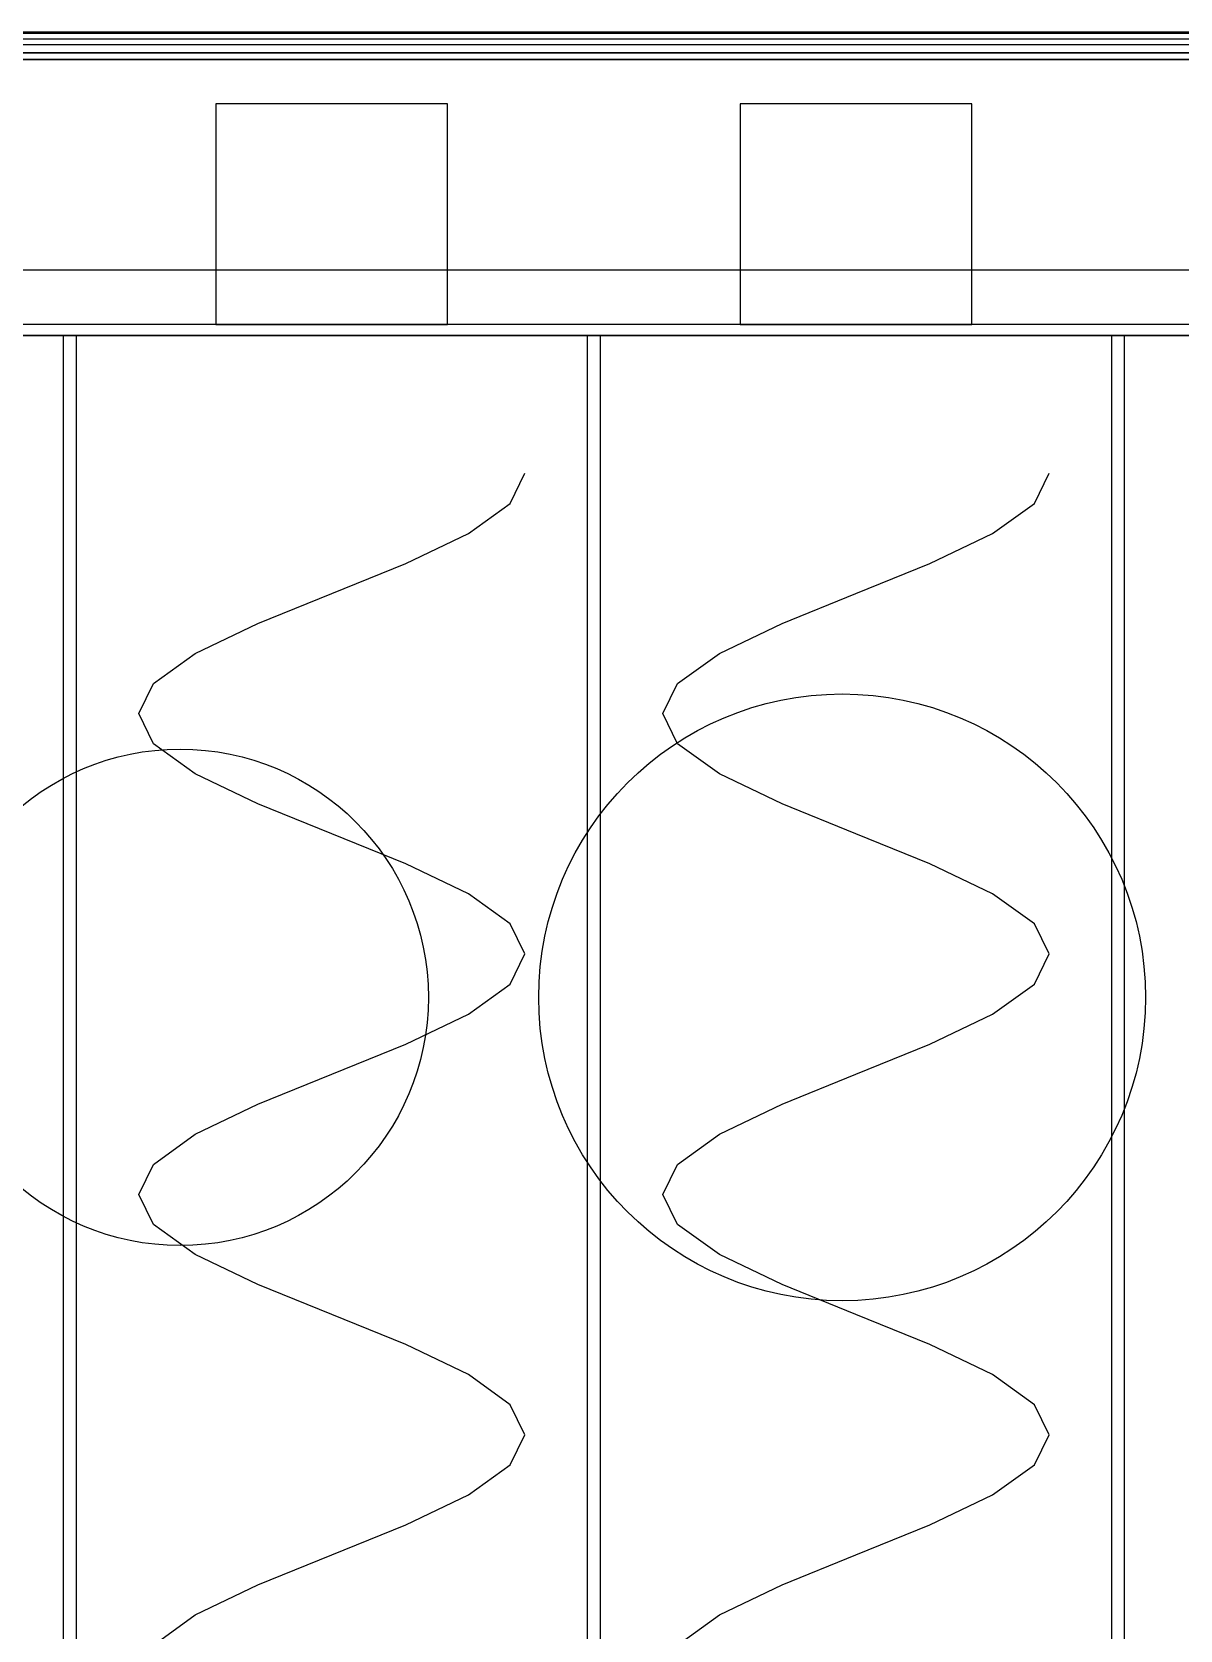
# Model space of a CAD drawing. Header units: metres. Extents: x -4 to 954, y -25 to 874.
# Drawn here: x 373.1 to 581.2, y 565.3 to 855 of the extents above; entities that cross this region are included whole.
import ezdxf

# ---------------------------------------------------------------- set-up
doc = ezdxf.new("R2010")
doc.units = ezdxf.units.M
for name, color, linetype in [('01_CHASIS_PTR_SOLDADO', 4, 'Continuous'), ('02_COMPUERTA_MANTENIMIENTO_TRASERA', 1, 'Continuous'), ('02_FORRO_EXTERIOR_LAMINA', 8, 'Continuous'), ('06_RECIPIENTE_LIQUIDO_FILTRO', 2, 'Continuous'), ('07_CHAROLAS_Y_CANALES', 5, 'Continuous'), ('08_RESORTES_HELICOIDALES', 1, 'Continuous'), ('10_SEPARADOR_ACEITE_BOWA', 2, 'Continuous')]:
    doc.layers.add(name, color=color, linetype=linetype)

msp = doc.modelspace()

# ---------------------------------------------------------------- linework, layer by layer
at = {"layer": '01_CHASIS_PTR_SOLDADO'}
for p, q in [((911.9, 850), (38.1, 850)), ((911.9, 850), (38.1, 850, 38.1)), ((911.9, 850, 434.6), (38.1, 850, 434.6)), ((911.9, 850, 434.6), (38.1, 850, 460)), ((911.9, 850, 1791.9), (38.1, 850, 1791.9)), ((911.9, 850, 1791.9), (38.1, 850, 1830)), ((38.1, 811.9), (911.9, 811.9)), ((38.1, 811.9, 38.1), (911.9, 811.9, 38.1)), ((38.1, 811.9, 434.6), (911.9, 811.9, 434.6)), ((38.1, 811.9, 460), (911.9, 811.9, 460)), ((38.1, 811.9, 1791.9), (911.9, 811.9, 1791.9)), ((38.1, 811.9, 1830), (911.9, 811.9, 1830))]:
    msp.add_line(p, q, dxfattribs=at)
at = {"layer": '02_COMPUERTA_MANTENIMIENTO_TRASERA'}
for p, q in [((830, 854.7, 75), (120, 854.7, 75)), ((830, 854.7, 75), (120, 854.7, 385)), ((135, 855, 85), (815, 855, 85)), ((135, 855, 91), (815, 855, 91)), ((135, 855, 103.5), (815, 855, 103.5)), ((135, 855, 109.5), (815, 855, 109.5)), ((135, 855, 122), (815, 855, 122)), ((135, 855, 128), (815, 855, 128)), ((135, 855, 140.5), (815, 855, 140.5)), ((135, 855, 146.5), (815, 855, 146.5)), ((135, 855, 159), (815, 855, 159)), ((135, 855, 165), (815, 855, 165)), ((135, 855, 177.5), (815, 855, 177.5)), ((135, 855, 183.5), (815, 855, 183.5)), ((135, 855, 196), (815, 855, 196)), ((135, 855, 202), (815, 855, 202)), ((135, 855, 214.5), (815, 855, 214.5)), ((135, 855, 220.5), (815, 855, 220.5)), ((135, 855, 233), (815, 855, 233)), ((135, 855, 239), (815, 855, 239)), ((135, 855, 251.5), (815, 855, 251.5)), ((135, 855, 257.5), (815, 855, 257.5)), ((135, 855, 270), (815, 855, 270)), ((135, 855, 276), (815, 855, 276)), ((135, 855, 288.5), (815, 855, 288.5)), ((135, 855, 294.5), (815, 855, 294.5)), ((135, 855, 307), (815, 855, 307)), ((135, 855, 313), (815, 855, 313)), ((135, 855, 325.5), (815, 855, 325.5)), ((135, 855, 331.5), (815, 855, 331.5)), ((135, 855, 344), (815, 855, 344)), ((135, 855, 350), (815, 855, 350)), ((135, 855, 362.5), (815, 855, 362.5)), ((135, 855, 368.5), (815, 855, 368.5)), ((865, 853.7, 55), (85, 853.7, 55)), ((865, 853.7, 55), (85, 853.7, 405)), ((120, 852.7, 75), (830, 852.7, 75)), ((120, 852.7, 385), (830, 852.7, 385)), ((951.2, 851.2), (-1.2, 851.2)), ((951.2, 851.2), (-1.2, 851.2, 50)), ((951.2, 851.2, 410), (-1.2, 851.2, 410)), ((951.2, 851.2, 410), (-1.2, 851.2, 460)), ((-1.2, 850), (951.2, 850)), ((-1.2, 850, 50), (951.2, 850, 50)), ((-1.2, 850, 410), (951.2, 850, 410)), ((-1.2, 850, 460), (951.2, 850, 460)), ((85, 851.2, 55), (865, 851.2, 55)), ((85, 851.2, 405), (865, 851.2, 405))]:
    msp.add_line(p, q, dxfattribs=at)
at = {"layer": '02_FORRO_EXTERIOR_LAMINA'}
for p, q in [((951.2, 851.2, 460), (-1.2, 851.2, 460)), ((951.2, 851.2, 460), (-1.2, 851.2, 1830)), ((-1.2, 850, 460), (951.2, 850, 460)), ((-1.2, 850, 1830), (951.2, 850, 1830))]:
    msp.add_line(p, q, dxfattribs=at)
at = {"layer": '06_RECIPIENTE_LIQUIDO_FILTRO'}
for p, q in [((520, 735, 48.1), (520, 735, 328.1)), ((465, 680, 48.1), (465, 680, 328.1)), ((575, 680, 48.1), (575, 680, 328.1)), ((520, 625, 48.1), (520, 625, 328.1))]:
    msp.add_line(p, q, dxfattribs=at)
for centre in [(520, 680, 48.1), (520, 680, 328.1)]:
    msp.add_circle(centre, 55, dxfattribs=at)
at = {"layer": '07_CHAROLAS_Y_CANALES'}
for p, q in [((448.5, 842, 574), (406.5, 842, 574)), ((406.5, 842, 574), (406.5, 802, 574)), ((448.5, 842, 574), (406.5, 842, 616)), ((406.5, 842, 616), (406.5, 802, 616)), ((406.5, 842, 574), (406.5, 842, 616)), ((448.5, 842, 774), (406.5, 842, 774)), ((406.5, 842, 774), (406.5, 802, 774)), ((448.5, 842, 774), (406.5, 842, 816)), ((406.5, 842, 816), (406.5, 802, 816)), ((406.5, 842, 774), (406.5, 842, 816)), ((448.5, 842, 974), (406.5, 842, 974)), ((406.5, 842, 974), (406.5, 802, 974)), ((448.5, 842, 974), (406.5, 842, 1016)), ((406.5, 842, 1016), (406.5, 802, 1016)), ((406.5, 842, 974), (406.5, 842, 1016)), ((448.5, 842, 1174), (406.5, 842, 1174)), ((406.5, 842, 1174), (406.5, 802, 1174)), ((448.5, 842, 1174), (406.5, 842, 1216)), ((406.5, 842, 1216), (406.5, 802, 1216)), ((406.5, 842, 1174), (406.5, 842, 1216)), ((448.5, 842, 1374), (406.5, 842, 1374)), ((406.5, 842, 1374), (406.5, 802, 1374)), ((448.5, 842, 1374), (406.5, 842, 1416)), ((406.5, 842, 1416), (406.5, 802, 1416)), ((406.5, 842, 1374), (406.5, 842, 1416)), ((448.5, 842, 1574), (406.5, 842, 1574)), ((406.5, 842, 1574), (406.5, 802, 1574)), ((448.5, 842, 1574), (406.5, 842, 1616)), ((406.5, 842, 1616), (406.5, 802, 1616)), ((406.5, 842, 1574), (406.5, 842, 1616)), ((448.5, 802, 574), (448.5, 842, 574)), ((448.5, 802, 616), (448.5, 842, 574)), ((448.5, 842, 574), (448.5, 842, 574)), ((448.5, 802, 774), (448.5, 842, 774)), ((448.5, 802, 816), (448.5, 842, 774)), ((448.5, 842, 774), (448.5, 842, 774)), ((448.5, 802, 974), (448.5, 842, 974)), ((448.5, 802, 1016), (448.5, 842, 974)), ((448.5, 842, 974), (448.5, 842, 974)), ((448.5, 802, 1174), (448.5, 842, 1174)), ((448.5, 802, 1216), (448.5, 842, 1174)), ((448.5, 842, 1174), (448.5, 842, 1174)), ((448.5, 802, 1374), (448.5, 842, 1374)), ((448.5, 802, 1416), (448.5, 842, 1374)), ((448.5, 842, 1374), (448.5, 842, 1374)), ((448.5, 802, 1574), (448.5, 842, 1574)), ((448.5, 802, 1616), (448.5, 842, 1574)), ((448.5, 842, 1574), (448.5, 842, 1574)), ((543.5, 842, 574), (501.5, 842, 574)), ((501.5, 842, 574), (501.5, 802, 574)), ((543.5, 842, 574), (501.5, 842, 616)), ((501.5, 842, 616), (501.5, 802, 616)), ((501.5, 842, 574), (501.5, 842, 616)), ((543.5, 842, 774), (501.5, 842, 774)), ((501.5, 842, 774), (501.5, 802, 774)), ((543.5, 842, 774), (501.5, 842, 816)), ((501.5, 842, 816), (501.5, 802, 816)), ((501.5, 842, 774), (501.5, 842, 816)), ((543.5, 842, 974), (501.5, 842, 974)), ((501.5, 842, 974), (501.5, 802, 974)), ((543.5, 842, 974), (501.5, 842, 1016)), ((501.5, 842, 1016), (501.5, 802, 1016)), ((501.5, 842, 974), (501.5, 842, 1016)), ((543.5, 842, 1174), (501.5, 842, 1174)), ((501.5, 842, 1174), (501.5, 802, 1174)), ((543.5, 842, 1174), (501.5, 842, 1216)), ((501.5, 842, 1216), (501.5, 802, 1216)), ((501.5, 842, 1174), (501.5, 842, 1216)), ((543.5, 842, 1374), (501.5, 842, 1374)), ((501.5, 842, 1374), (501.5, 802, 1374)), ((543.5, 842, 1374), (501.5, 842, 1416)), ((501.5, 842, 1416), (501.5, 802, 1416)), ((501.5, 842, 1374), (501.5, 842, 1416)), ((543.5, 842, 1574), (501.5, 842, 1574)), ((501.5, 842, 1574), (501.5, 802, 1574)), ((543.5, 842, 1574), (501.5, 842, 1616)), ((501.5, 842, 1616), (501.5, 802, 1616)), ((501.5, 842, 1574), (501.5, 842, 1616)), ((543.5, 802, 574), (543.5, 842, 574)), ((543.5, 802, 616), (543.5, 842, 574)), ((543.5, 842, 574), (543.5, 842, 574)), ((543.5, 802, 774), (543.5, 842, 774)), ((543.5, 802, 816), (543.5, 842, 774)), ((543.5, 842, 774), (543.5, 842, 774)), ((543.5, 802, 974), (543.5, 842, 974)), ((543.5, 802, 1016), (543.5, 842, 974)), ((543.5, 842, 974), (543.5, 842, 974)), ((543.5, 802, 1174), (543.5, 842, 1174)), ((543.5, 802, 1216), (543.5, 842, 1174)), ((543.5, 842, 1174), (543.5, 842, 1174)), ((543.5, 802, 1374), (543.5, 842, 1374)), ((543.5, 802, 1416), (543.5, 842, 1374)), ((543.5, 842, 1374), (543.5, 842, 1374)), ((543.5, 802, 1574), (543.5, 842, 1574)), ((543.5, 802, 1616), (543.5, 842, 1574)), ((543.5, 842, 1574), (543.5, 842, 1574)), ((855, 802, 550), (95, 802, 550)), ((855, 802, 550), (95, 802, 635)), ((855, 802, 750), (95, 802, 750)), ((855, 802, 750), (95, 802, 835)), ((855, 802, 950), (95, 802, 950)), ((855, 802, 950), (95, 802, 1035)), ((855, 802, 1150), (95, 802, 1150)), ((855, 802, 1150), (95, 802, 1235)), ((855, 802, 1350), (95, 802, 1350)), ((855, 802, 1350), (95, 802, 1435)), ((855, 802, 1550), (95, 802, 1550)), ((855, 802, 1550), (95, 802, 1635)), ((855, 800, 550), (95, 800, 550)), ((855, 800, 550), (95, 800, 552)), ((95, 800, 550), (855, 800, 550)), ((95, 800, 635), (855, 800, 635)), ((855, 800, 750), (95, 800, 750)), ((855, 800, 750), (95, 800, 752)), ((95, 800, 750), (855, 800, 750)), ((95, 800, 835), (855, 800, 835)), ((855, 800, 950), (95, 800, 950)), ((855, 800, 950), (95, 800, 952)), ((95, 800, 950), (855, 800, 950)), ((95, 800, 1035), (855, 800, 1035)), ((855, 800, 1150), (95, 800, 1150)), ((855, 800, 1150), (95, 800, 1152)), ((95, 800, 1150), (855, 800, 1150)), ((95, 800, 1235), (855, 800, 1235)), ((855, 800, 1350), (95, 800, 1350)), ((855, 800, 1350), (95, 800, 1352)), ((95, 800, 1350), (855, 800, 1350)), ((95, 800, 1435), (855, 800, 1435)), ((855, 800, 1550), (95, 800, 1550)), ((855, 800, 1550), (95, 800, 1552)), ((95, 800, 1550), (855, 800, 1550)), ((95, 800, 1635), (855, 800, 1635)), ((381.2, 800, 552), (378.8, 800, 552)), ((378.8, 800, 552), (378.8, 150, 552)), ((381.2, 800, 552), (378.8, 800, 612)), ((378.8, 800, 612), (378.8, 150, 612)), ((378.8, 800, 552), (378.8, 800, 612)), ((381.2, 800, 752), (378.8, 800, 752)), ((378.8, 800, 752), (378.8, 150, 752)), ((381.2, 800, 752), (378.8, 800, 812)), ((378.8, 800, 812), (378.8, 150, 812)), ((378.8, 800, 752), (378.8, 800, 812)), ((381.2, 800, 952), (378.8, 800, 952)), ((378.8, 800, 952), (378.8, 150, 952)), ((381.2, 800, 952), (378.8, 800, 1012)), ((378.8, 800, 1012), (378.8, 150, 1012)), ((378.8, 800, 952), (378.8, 800, 1012)), ((381.2, 800, 1152), (378.8, 800, 1152)), ((378.8, 800, 1152), (378.8, 150, 1152)), ((381.2, 800, 1152), (378.8, 800, 1212)), ((378.8, 800, 1212), (378.8, 150, 1212)), ((378.8, 800, 1152), (378.8, 800, 1212)), ((381.2, 800, 1352), (378.8, 800, 1352)), ((378.8, 800, 1352), (378.8, 150, 1352)), ((381.2, 800, 1352), (378.8, 800, 1412)), ((378.8, 800, 1412), (378.8, 150, 1412)), ((378.8, 800, 1352), (378.8, 800, 1412)), ((381.2, 800, 1552), (378.8, 800, 1552)), ((378.8, 800, 1552), (378.8, 150, 1552)), ((381.2, 800, 1552), (378.8, 800, 1612)), ((378.8, 800, 1612), (378.8, 150, 1612)), ((378.8, 800, 1552), (378.8, 800, 1612)), ((381.2, 150, 552), (381.2, 800, 552)), ((381.2, 150, 612), (381.2, 800, 552)), ((381.2, 800, 552), (381.2, 800, 552)), ((381.2, 150, 752), (381.2, 800, 752)), ((381.2, 150, 812), (381.2, 800, 752)), ((381.2, 800, 752), (381.2, 800, 752)), ((381.2, 150, 952), (381.2, 800, 952)), ((381.2, 150, 1012), (381.2, 800, 952)), ((381.2, 800, 952), (381.2, 800, 952)), ((381.2, 150, 1152), (381.2, 800, 1152)), ((381.2, 150, 1212), (381.2, 800, 1152)), ((381.2, 800, 1152), (381.2, 800, 1152)), ((381.2, 150, 1352), (381.2, 800, 1352)), ((381.2, 150, 1412), (381.2, 800, 1352)), ((381.2, 800, 1352), (381.2, 800, 1352)), ((381.2, 150, 1552), (381.2, 800, 1552)), ((381.2, 150, 1612), (381.2, 800, 1552)), ((381.2, 800, 1552), (381.2, 800, 1552)), ((406.5, 802, 574), (448.5, 802, 574)), ((406.5, 802, 616), (448.5, 802, 616)), ((406.5, 802, 574), (406.5, 802, 616)), ((406.5, 802, 774), (448.5, 802, 774)), ((406.5, 802, 816), (448.5, 802, 816)), ((406.5, 802, 774), (406.5, 802, 816)), ((406.5, 802, 974), (448.5, 802, 974)), ((406.5, 802, 1016), (448.5, 802, 1016)), ((406.5, 802, 974), (406.5, 802, 1016)), ((406.5, 802, 1174), (448.5, 802, 1174)), ((406.5, 802, 1216), (448.5, 802, 1216)), ((406.5, 802, 1174), (406.5, 802, 1216)), ((406.5, 802, 1374), (448.5, 802, 1374)), ((406.5, 802, 1416), (448.5, 802, 1416)), ((406.5, 802, 1374), (406.5, 802, 1416)), ((406.5, 802, 1574), (448.5, 802, 1574)), ((406.5, 802, 1616), (448.5, 802, 1616)), ((406.5, 802, 1574), (406.5, 802, 1616)), ((448.5, 802, 574), (448.5, 802, 616)), ((448.5, 802, 774), (448.5, 802, 816)), ((448.5, 802, 974), (448.5, 802, 1016)), ((448.5, 802, 1174), (448.5, 802, 1216)), ((448.5, 802, 1374), (448.5, 802, 1416)), ((448.5, 802, 1574), (448.5, 802, 1616)), ((476.2, 800, 552), (473.8, 800, 552)), ((473.8, 800, 552), (473.8, 150, 552)), ((476.2, 800, 552), (473.8, 800, 612)), ((473.8, 800, 612), (473.8, 150, 612)), ((473.8, 800, 552), (473.8, 800, 612)), ((476.2, 800, 752), (473.8, 800, 752)), ((473.8, 800, 752), (473.8, 150, 752)), ((476.2, 800, 752), (473.8, 800, 812)), ((473.8, 800, 812), (473.8, 150, 812)), ((473.8, 800, 752), (473.8, 800, 812)), ((476.2, 800, 952), (473.8, 800, 952)), ((473.8, 800, 952), (473.8, 150, 952)), ((476.2, 800, 952), (473.8, 800, 1012)), ((473.8, 800, 1012), (473.8, 150, 1012)), ((473.8, 800, 952), (473.8, 800, 1012)), ((476.2, 800, 1152), (473.8, 800, 1152)), ((473.8, 800, 1152), (473.8, 150, 1152)), ((476.2, 800, 1152), (473.8, 800, 1212)), ((473.8, 800, 1212), (473.8, 150, 1212)), ((473.8, 800, 1152), (473.8, 800, 1212)), ((476.2, 800, 1352), (473.8, 800, 1352)), ((473.8, 800, 1352), (473.8, 150, 1352)), ((476.2, 800, 1352), (473.8, 800, 1412)), ((473.8, 800, 1412), (473.8, 150, 1412)), ((473.8, 800, 1352), (473.8, 800, 1412)), ((476.2, 800, 1552), (473.8, 800, 1552)), ((473.8, 800, 1552), (473.8, 150, 1552)), ((476.2, 800, 1552), (473.8, 800, 1612)), ((473.8, 800, 1612), (473.8, 150, 1612)), ((473.8, 800, 1552), (473.8, 800, 1612)), ((476.2, 150, 552), (476.2, 800, 552)), ((476.2, 150, 612), (476.2, 800, 552)), ((476.2, 800, 552), (476.2, 800, 552)), ((476.2, 150, 752), (476.2, 800, 752)), ((476.2, 150, 812), (476.2, 800, 752)), ((476.2, 800, 752), (476.2, 800, 752)), ((476.2, 150, 952), (476.2, 800, 952)), ((476.2, 150, 1012), (476.2, 800, 952)), ((476.2, 800, 952), (476.2, 800, 952)), ((476.2, 150, 1152), (476.2, 800, 1152)), ((476.2, 150, 1212), (476.2, 800, 1152)), ((476.2, 800, 1152), (476.2, 800, 1152)), ((476.2, 150, 1352), (476.2, 800, 1352)), ((476.2, 150, 1412), (476.2, 800, 1352)), ((476.2, 800, 1352), (476.2, 800, 1352)), ((476.2, 150, 1552), (476.2, 800, 1552)), ((476.2, 150, 1612), (476.2, 800, 1552)), ((476.2, 800, 1552), (476.2, 800, 1552)), ((501.5, 802, 574), (543.5, 802, 574)), ((501.5, 802, 616), (543.5, 802, 616)), ((501.5, 802, 574), (501.5, 802, 616)), ((501.5, 802, 774), (543.5, 802, 774)), ((501.5, 802, 816), (543.5, 802, 816)), ((501.5, 802, 774), (501.5, 802, 816)), ((501.5, 802, 974), (543.5, 802, 974)), ((501.5, 802, 1016), (543.5, 802, 1016)), ((501.5, 802, 974), (501.5, 802, 1016)), ((501.5, 802, 1174), (543.5, 802, 1174)), ((501.5, 802, 1216), (543.5, 802, 1216)), ((501.5, 802, 1174), (501.5, 802, 1216)), ((501.5, 802, 1374), (543.5, 802, 1374)), ((501.5, 802, 1416), (543.5, 802, 1416)), ((501.5, 802, 1374), (501.5, 802, 1416)), ((501.5, 802, 1574), (543.5, 802, 1574)), ((501.5, 802, 1616), (543.5, 802, 1616)), ((501.5, 802, 1574), (501.5, 802, 1616)), ((543.5, 802, 574), (543.5, 802, 616)), ((543.5, 802, 774), (543.5, 802, 816)), ((543.5, 802, 974), (543.5, 802, 1016)), ((543.5, 802, 1174), (543.5, 802, 1216)), ((543.5, 802, 1374), (543.5, 802, 1416)), ((543.5, 802, 1574), (543.5, 802, 1616)), ((571.2, 800, 552), (568.8, 800, 552)), ((568.8, 800, 552), (568.8, 150, 552)), ((571.2, 800, 552), (568.8, 800, 612)), ((568.8, 800, 612), (568.8, 150, 612)), ((568.8, 800, 552), (568.8, 800, 612)), ((571.2, 800, 752), (568.8, 800, 752)), ((568.8, 800, 752), (568.8, 150, 752)), ((571.2, 800, 752), (568.8, 800, 812)), ((568.8, 800, 812), (568.8, 150, 812)), ((568.8, 800, 752), (568.8, 800, 812)), ((571.2, 800, 952), (568.8, 800, 952)), ((568.8, 800, 952), (568.8, 150, 952)), ((571.2, 800, 952), (568.8, 800, 1012)), ((568.8, 800, 1012), (568.8, 150, 1012)), ((568.8, 800, 952), (568.8, 800, 1012)), ((571.2, 800, 1152), (568.8, 800, 1152)), ((568.8, 800, 1152), (568.8, 150, 1152)), ((571.2, 800, 1152), (568.8, 800, 1212)), ((568.8, 800, 1212), (568.8, 150, 1212)), ((568.8, 800, 1152), (568.8, 800, 1212)), ((571.2, 800, 1352), (568.8, 800, 1352)), ((568.8, 800, 1352), (568.8, 150, 1352)), ((571.2, 800, 1352), (568.8, 800, 1412)), ((568.8, 800, 1412), (568.8, 150, 1412)), ((568.8, 800, 1352), (568.8, 800, 1412)), ((571.2, 800, 1552), (568.8, 800, 1552)), ((568.8, 800, 1552), (568.8, 150, 1552)), ((571.2, 800, 1552), (568.8, 800, 1612)), ((568.8, 800, 1612), (568.8, 150, 1612)), ((568.8, 800, 1552), (568.8, 800, 1612)), ((571.2, 150, 552), (571.2, 800, 552)), ((571.2, 150, 612), (571.2, 800, 552)), ((571.2, 800, 552), (571.2, 800, 552)), ((571.2, 150, 752), (571.2, 800, 752)), ((571.2, 150, 812), (571.2, 800, 752)), ((571.2, 800, 752), (571.2, 800, 752)), ((571.2, 150, 952), (571.2, 800, 952)), ((571.2, 150, 1012), (571.2, 800, 952)), ((571.2, 800, 952), (571.2, 800, 952)), ((571.2, 150, 1152), (571.2, 800, 1152)), ((571.2, 150, 1212), (571.2, 800, 1152)), ((571.2, 800, 1152), (571.2, 800, 1152)), ((571.2, 150, 1352), (571.2, 800, 1352)), ((571.2, 150, 1412), (571.2, 800, 1352)), ((571.2, 800, 1352), (571.2, 800, 1352)), ((571.2, 150, 1552), (571.2, 800, 1552)), ((571.2, 150, 1612), (571.2, 800, 1552)), ((571.2, 800, 1552), (571.2, 800, 1552))]:
    msp.add_line(p, q, dxfattribs=at)
at = {"layer": '08_RESORTES_HELICOIDALES'}
for p, q in [((459.84, 769.55, 581.61), (462.5, 775, 595)), ((459.84, 769.55, 781.61), (462.5, 775, 795)), ((459.84, 769.55, 981.61), (462.5, 775, 995)), ((459.84, 769.55, 1181.61), (462.5, 775, 1195)), ((459.84, 769.55, 1381.61), (462.5, 775, 1395)), ((459.84, 769.55, 1581.61), (462.5, 775, 1595)), ((554.84, 769.55, 581.61), (557.5, 775, 595)), ((554.84, 769.55, 781.61), (557.5, 775, 795)), ((554.84, 769.55, 981.61), (557.5, 775, 995)), ((554.84, 769.55, 1181.61), (557.5, 775, 1195)), ((554.84, 769.55, 1381.61), (557.5, 775, 1395)), ((554.84, 769.55, 1581.61), (557.5, 775, 1595)), ((452.25, 764.11, 570.25), (459.84, 769.55, 581.61)), ((452.25, 764.11, 770.25), (459.84, 769.55, 781.61)), ((452.25, 764.11, 970.25), (459.84, 769.55, 981.61)), ((452.25, 764.11, 1170.25), (459.84, 769.55, 1181.61)), ((452.25, 764.11, 1370.25), (459.84, 769.55, 1381.61)), ((452.25, 764.11, 1570.25), (459.84, 769.55, 1581.61)), ((547.25, 764.11, 570.25), (554.84, 769.55, 581.61)), ((547.25, 764.11, 770.25), (554.84, 769.55, 781.61)), ((547.25, 764.11, 970.25), (554.84, 769.55, 981.61)), ((547.25, 764.11, 1170.25), (554.84, 769.55, 1181.61)), ((547.25, 764.11, 1370.25), (554.84, 769.55, 1381.61)), ((547.25, 764.11, 1570.25), (554.84, 769.55, 1581.61)), ((440.89, 758.66, 562.66), (452.25, 764.11, 570.25)), ((440.89, 758.66, 762.66), (452.25, 764.11, 770.25)), ((440.89, 758.66, 962.66), (452.25, 764.11, 970.25)), ((440.89, 758.66, 1162.66), (452.25, 764.11, 1170.25)), ((440.89, 758.66, 1362.66), (452.25, 764.11, 1370.25)), ((440.89, 758.66, 1562.66), (452.25, 764.11, 1570.25)), ((535.89, 758.66, 562.66), (547.25, 764.11, 570.25)), ((535.89, 758.66, 762.66), (547.25, 764.11, 770.25)), ((535.89, 758.66, 962.66), (547.25, 764.11, 970.25)), ((535.89, 758.66, 1162.66), (547.25, 764.11, 1170.25)), ((535.89, 758.66, 1362.66), (547.25, 764.11, 1370.25)), ((535.89, 758.66, 1562.66), (547.25, 764.11, 1570.25)), ((427.5, 753.21, 560), (440.89, 758.66, 562.66)), ((427.5, 753.21, 760), (440.89, 758.66, 762.66)), ((427.5, 753.21, 960), (440.89, 758.66, 962.66)), ((427.5, 753.21, 1160), (440.89, 758.66, 1162.66)), ((427.5, 753.21, 1360), (440.89, 758.66, 1362.66)), ((427.5, 753.21, 1560), (440.89, 758.66, 1562.66)), ((522.5, 753.21, 560), (535.89, 758.66, 562.66)), ((522.5, 753.21, 760), (535.89, 758.66, 762.66)), ((522.5, 753.21, 960), (535.89, 758.66, 962.66)), ((522.5, 753.21, 1160), (535.89, 758.66, 1162.66)), ((522.5, 753.21, 1360), (535.89, 758.66, 1362.66)), ((522.5, 753.21, 1560), (535.89, 758.66, 1562.66)), ((414.11, 747.77, 562.66), (427.5, 753.21, 560)), ((414.11, 747.77, 762.66), (427.5, 753.21, 760)), ((414.11, 747.77, 962.66), (427.5, 753.21, 960)), ((414.11, 747.77, 1162.66), (427.5, 753.21, 1160)), ((414.11, 747.77, 1362.66), (427.5, 753.21, 1360)), ((414.11, 747.77, 1562.66), (427.5, 753.21, 1560)), ((509.11, 747.77, 562.66), (522.5, 753.21, 560)), ((509.11, 747.77, 762.66), (522.5, 753.21, 760)), ((509.11, 747.77, 962.66), (522.5, 753.21, 960)), ((509.11, 747.77, 1162.66), (522.5, 753.21, 1160)), ((509.11, 747.77, 1362.66), (522.5, 753.21, 1360)), ((509.11, 747.77, 1562.66), (522.5, 753.21, 1560)), ((402.75, 742.32, 570.25), (414.11, 747.77, 562.66)), ((402.75, 742.32, 770.25), (414.11, 747.77, 762.66)), ((402.75, 742.32, 970.25), (414.11, 747.77, 962.66)), ((402.75, 742.32, 1170.25), (414.11, 747.77, 1162.66)), ((402.75, 742.32, 1370.25), (414.11, 747.77, 1362.66)), ((402.75, 742.32, 1570.25), (414.11, 747.77, 1562.66)), ((497.75, 742.32, 570.25), (509.11, 747.77, 562.66)), ((497.75, 742.32, 770.25), (509.11, 747.77, 762.66)), ((497.75, 742.32, 970.25), (509.11, 747.77, 962.66)), ((497.75, 742.32, 1170.25), (509.11, 747.77, 1162.66)), ((497.75, 742.32, 1370.25), (509.11, 747.77, 1362.66)), ((497.75, 742.32, 1570.25), (509.11, 747.77, 1562.66)), ((395.16, 736.88, 581.61), (402.75, 742.32, 570.25)), ((395.16, 736.88, 781.61), (402.75, 742.32, 770.25)), ((395.16, 736.88, 981.61), (402.75, 742.32, 970.25)), ((395.16, 736.88, 1181.61), (402.75, 742.32, 1170.25)), ((395.16, 736.88, 1381.61), (402.75, 742.32, 1370.25)), ((395.16, 736.88, 1581.61), (402.75, 742.32, 1570.25)), ((490.16, 736.88, 581.61), (497.75, 742.32, 570.25)), ((490.16, 736.88, 781.61), (497.75, 742.32, 770.25)), ((490.16, 736.88, 981.61), (497.75, 742.32, 970.25)), ((490.16, 736.88, 1181.61), (497.75, 742.32, 1170.25)), ((490.16, 736.88, 1381.61), (497.75, 742.32, 1370.25)), ((490.16, 736.88, 1581.61), (497.75, 742.32, 1570.25)), ((392.5, 731.43, 595), (395.16, 736.88, 581.61)), ((392.5, 731.43, 795), (395.16, 736.88, 781.61)), ((392.5, 731.43, 995), (395.16, 736.88, 981.61)), ((392.5, 731.43, 1195), (395.16, 736.88, 1181.61)), ((392.5, 731.43, 1395), (395.16, 736.88, 1381.61)), ((392.5, 731.43, 1595), (395.16, 736.88, 1581.61)), ((487.5, 731.43, 595), (490.16, 736.88, 581.61)), ((487.5, 731.43, 795), (490.16, 736.88, 781.61)), ((487.5, 731.43, 995), (490.16, 736.88, 981.61)), ((487.5, 731.43, 1195), (490.16, 736.88, 1181.61)), ((487.5, 731.43, 1395), (490.16, 736.88, 1381.61)), ((487.5, 731.43, 1595), (490.16, 736.88, 1581.61)), ((395.16, 725.98, 608.39), (392.5, 731.43, 595)), ((395.16, 725.98, 808.39), (392.5, 731.43, 795)), ((395.16, 725.98, 1008.39), (392.5, 731.43, 995)), ((395.16, 725.98, 1208.39), (392.5, 731.43, 1195)), ((395.16, 725.98, 1408.39), (392.5, 731.43, 1395)), ((395.16, 725.98, 1608.39), (392.5, 731.43, 1595)), ((490.16, 725.98, 608.39), (487.5, 731.43, 595)), ((490.16, 725.98, 808.39), (487.5, 731.43, 795)), ((490.16, 725.98, 1008.39), (487.5, 731.43, 995)), ((490.16, 725.98, 1208.39), (487.5, 731.43, 1195)), ((490.16, 725.98, 1408.39), (487.5, 731.43, 1395)), ((490.16, 725.98, 1608.39), (487.5, 731.43, 1595)), ((402.75, 720.54, 619.75), (395.16, 725.98, 608.39)), ((402.75, 720.54, 819.75), (395.16, 725.98, 808.39)), ((402.75, 720.54, 1019.75), (395.16, 725.98, 1008.39)), ((402.75, 720.54, 1219.75), (395.16, 725.98, 1208.39)), ((402.75, 720.54, 1419.75), (395.16, 725.98, 1408.39)), ((402.75, 720.54, 1619.75), (395.16, 725.98, 1608.39)), ((497.75, 720.54, 619.75), (490.16, 725.98, 608.39)), ((497.75, 720.54, 819.75), (490.16, 725.98, 808.39)), ((497.75, 720.54, 1019.75), (490.16, 725.98, 1008.39)), ((497.75, 720.54, 1219.75), (490.16, 725.98, 1208.39)), ((497.75, 720.54, 1419.75), (490.16, 725.98, 1408.39)), ((497.75, 720.54, 1619.75), (490.16, 725.98, 1608.39)), ((414.11, 715.09, 627.34), (402.75, 720.54, 619.75)), ((414.11, 715.09, 827.34), (402.75, 720.54, 819.75)), ((414.11, 715.09, 1027.34), (402.75, 720.54, 1019.75)), ((414.11, 715.09, 1227.34), (402.75, 720.54, 1219.75)), ((414.11, 715.09, 1427.34), (402.75, 720.54, 1419.75)), ((414.11, 715.09, 1627.34), (402.75, 720.54, 1619.75)), ((509.11, 715.09, 627.34), (497.75, 720.54, 619.75)), ((509.11, 715.09, 827.34), (497.75, 720.54, 819.75)), ((509.11, 715.09, 1027.34), (497.75, 720.54, 1019.75)), ((509.11, 715.09, 1227.34), (497.75, 720.54, 1219.75)), ((509.11, 715.09, 1427.34), (497.75, 720.54, 1419.75)), ((509.11, 715.09, 1627.34), (497.75, 720.54, 1619.75)), ((427.5, 709.64, 630), (414.11, 715.09, 627.34)), ((427.5, 709.64, 830), (414.11, 715.09, 827.34)), ((427.5, 709.64, 1030), (414.11, 715.09, 1027.34)), ((427.5, 709.64, 1230), (414.11, 715.09, 1227.34)), ((427.5, 709.64, 1430), (414.11, 715.09, 1427.34)), ((427.5, 709.64, 1630), (414.11, 715.09, 1627.34)), ((522.5, 709.64, 630), (509.11, 715.09, 627.34)), ((522.5, 709.64, 830), (509.11, 715.09, 827.34)), ((522.5, 709.64, 1030), (509.11, 715.09, 1027.34)), ((522.5, 709.64, 1230), (509.11, 715.09, 1227.34)), ((522.5, 709.64, 1430), (509.11, 715.09, 1427.34)), ((522.5, 709.64, 1630), (509.11, 715.09, 1627.34)), ((440.89, 704.2, 627.34), (427.5, 709.64, 630)), ((440.89, 704.2, 827.34), (427.5, 709.64, 830)), ((440.89, 704.2, 1027.34), (427.5, 709.64, 1030)), ((440.89, 704.2, 1227.34), (427.5, 709.64, 1230)), ((440.89, 704.2, 1427.34), (427.5, 709.64, 1430)), ((440.89, 704.2, 1627.34), (427.5, 709.64, 1630)), ((535.89, 704.2, 627.34), (522.5, 709.64, 630)), ((535.89, 704.2, 827.34), (522.5, 709.64, 830)), ((535.89, 704.2, 1027.34), (522.5, 709.64, 1030)), ((535.89, 704.2, 1227.34), (522.5, 709.64, 1230)), ((535.89, 704.2, 1427.34), (522.5, 709.64, 1430)), ((535.89, 704.2, 1627.34), (522.5, 709.64, 1630)), ((452.25, 698.75, 619.75), (440.89, 704.2, 627.34)), ((452.25, 698.75, 819.75), (440.89, 704.2, 827.34)), ((452.25, 698.75, 1019.75), (440.89, 704.2, 1027.34)), ((452.25, 698.75, 1219.75), (440.89, 704.2, 1227.34)), ((452.25, 698.75, 1419.75), (440.89, 704.2, 1427.34)), ((452.25, 698.75, 1619.75), (440.89, 704.2, 1627.34)), ((547.25, 698.75, 619.75), (535.89, 704.2, 627.34)), ((547.25, 698.75, 819.75), (535.89, 704.2, 827.34)), ((547.25, 698.75, 1019.75), (535.89, 704.2, 1027.34)), ((547.25, 698.75, 1219.75), (535.89, 704.2, 1227.34)), ((547.25, 698.75, 1419.75), (535.89, 704.2, 1427.34)), ((547.25, 698.75, 1619.75), (535.89, 704.2, 1627.34)), ((459.84, 693.3, 608.39), (452.25, 698.75, 619.75)), ((459.84, 693.3, 808.39), (452.25, 698.75, 819.75)), ((459.84, 693.3, 1008.39), (452.25, 698.75, 1019.75)), ((459.84, 693.3, 1208.39), (452.25, 698.75, 1219.75)), ((459.84, 693.3, 1408.39), (452.25, 698.75, 1419.75)), ((459.84, 693.3, 1608.39), (452.25, 698.75, 1619.75)), ((554.84, 693.3, 608.39), (547.25, 698.75, 619.75)), ((554.84, 693.3, 808.39), (547.25, 698.75, 819.75)), ((554.84, 693.3, 1008.39), (547.25, 698.75, 1019.75)), ((554.84, 693.3, 1208.39), (547.25, 698.75, 1219.75)), ((554.84, 693.3, 1408.39), (547.25, 698.75, 1419.75)), ((554.84, 693.3, 1608.39), (547.25, 698.75, 1619.75)), ((462.5, 687.86, 595), (459.84, 693.3, 608.39)), ((462.5, 687.86, 795), (459.84, 693.3, 808.39)), ((462.5, 687.86, 995), (459.84, 693.3, 1008.39)), ((462.5, 687.86, 1195), (459.84, 693.3, 1208.39)), ((462.5, 687.86, 1395), (459.84, 693.3, 1408.39)), ((462.5, 687.86, 1595), (459.84, 693.3, 1608.39)), ((557.5, 687.86, 595), (554.84, 693.3, 608.39)), ((557.5, 687.86, 795), (554.84, 693.3, 808.39)), ((557.5, 687.86, 995), (554.84, 693.3, 1008.39)), ((557.5, 687.86, 1195), (554.84, 693.3, 1208.39)), ((557.5, 687.86, 1395), (554.84, 693.3, 1408.39)), ((557.5, 687.86, 1595), (554.84, 693.3, 1608.39)), ((459.84, 682.41, 581.61), (462.5, 687.86, 595)), ((459.84, 682.41, 781.61), (462.5, 687.86, 795)), ((459.84, 682.41, 981.61), (462.5, 687.86, 995)), ((459.84, 682.41, 1181.61), (462.5, 687.86, 1195)), ((459.84, 682.41, 1381.61), (462.5, 687.86, 1395)), ((459.84, 682.41, 1581.61), (462.5, 687.86, 1595)), ((554.84, 682.41, 581.61), (557.5, 687.86, 595)), ((554.84, 682.41, 781.61), (557.5, 687.86, 795)), ((554.84, 682.41, 981.61), (557.5, 687.86, 995)), ((554.84, 682.41, 1181.61), (557.5, 687.86, 1195)), ((554.84, 682.41, 1381.61), (557.5, 687.86, 1395)), ((554.84, 682.41, 1581.61), (557.5, 687.86, 1595)), ((452.25, 676.96, 570.25), (459.84, 682.41, 581.61)), ((452.25, 676.96, 770.25), (459.84, 682.41, 781.61)), ((452.25, 676.96, 970.25), (459.84, 682.41, 981.61)), ((452.25, 676.96, 1170.25), (459.84, 682.41, 1181.61)), ((452.25, 676.96, 1370.25), (459.84, 682.41, 1381.61)), ((452.25, 676.96, 1570.25), (459.84, 682.41, 1581.61)), ((547.25, 676.96, 570.25), (554.84, 682.41, 581.61)), ((547.25, 676.96, 770.25), (554.84, 682.41, 781.61)), ((547.25, 676.96, 970.25), (554.84, 682.41, 981.61)), ((547.25, 676.96, 1170.25), (554.84, 682.41, 1181.61)), ((547.25, 676.96, 1370.25), (554.84, 682.41, 1381.61)), ((547.25, 676.96, 1570.25), (554.84, 682.41, 1581.61)), ((440.89, 671.52, 562.66), (452.25, 676.96, 570.25)), ((440.89, 671.52, 762.66), (452.25, 676.96, 770.25)), ((440.89, 671.52, 962.66), (452.25, 676.96, 970.25)), ((440.89, 671.52, 1162.66), (452.25, 676.96, 1170.25)), ((440.89, 671.52, 1362.66), (452.25, 676.96, 1370.25)), ((440.89, 671.52, 1562.66), (452.25, 676.96, 1570.25)), ((535.89, 671.52, 562.66), (547.25, 676.96, 570.25)), ((535.89, 671.52, 762.66), (547.25, 676.96, 770.25)), ((535.89, 671.52, 962.66), (547.25, 676.96, 970.25)), ((535.89, 671.52, 1162.66), (547.25, 676.96, 1170.25)), ((535.89, 671.52, 1362.66), (547.25, 676.96, 1370.25)), ((535.89, 671.52, 1562.66), (547.25, 676.96, 1570.25)), ((427.5, 666.07, 560), (440.89, 671.52, 562.66)), ((427.5, 666.07, 760), (440.89, 671.52, 762.66)), ((427.5, 666.07, 960), (440.89, 671.52, 962.66)), ((427.5, 666.07, 1160), (440.89, 671.52, 1162.66)), ((427.5, 666.07, 1360), (440.89, 671.52, 1362.66)), ((427.5, 666.07, 1560), (440.89, 671.52, 1562.66)), ((522.5, 666.07, 560), (535.89, 671.52, 562.66)), ((522.5, 666.07, 760), (535.89, 671.52, 762.66)), ((522.5, 666.07, 960), (535.89, 671.52, 962.66)), ((522.5, 666.07, 1160), (535.89, 671.52, 1162.66)), ((522.5, 666.07, 1360), (535.89, 671.52, 1362.66)), ((522.5, 666.07, 1560), (535.89, 671.52, 1562.66)), ((414.11, 660.62, 562.66), (427.5, 666.07, 560)), ((414.11, 660.62, 762.66), (427.5, 666.07, 760)), ((414.11, 660.62, 962.66), (427.5, 666.07, 960)), ((414.11, 660.62, 1162.66), (427.5, 666.07, 1160)), ((414.11, 660.62, 1362.66), (427.5, 666.07, 1360)), ((414.11, 660.62, 1562.66), (427.5, 666.07, 1560)), ((509.11, 660.62, 562.66), (522.5, 666.07, 560)), ((509.11, 660.62, 762.66), (522.5, 666.07, 760)), ((509.11, 660.62, 962.66), (522.5, 666.07, 960)), ((509.11, 660.62, 1162.66), (522.5, 666.07, 1160)), ((509.11, 660.62, 1362.66), (522.5, 666.07, 1360)), ((509.11, 660.62, 1562.66), (522.5, 666.07, 1560)), ((402.75, 655.18, 570.25), (414.11, 660.62, 562.66)), ((402.75, 655.18, 770.25), (414.11, 660.62, 762.66)), ((402.75, 655.18, 970.25), (414.11, 660.62, 962.66)), ((402.75, 655.18, 1170.25), (414.11, 660.62, 1162.66)), ((402.75, 655.18, 1370.25), (414.11, 660.62, 1362.66)), ((402.75, 655.18, 1570.25), (414.11, 660.62, 1562.66)), ((497.75, 655.18, 570.25), (509.11, 660.62, 562.66)), ((497.75, 655.18, 770.25), (509.11, 660.62, 762.66)), ((497.75, 655.18, 970.25), (509.11, 660.62, 962.66)), ((497.75, 655.18, 1170.25), (509.11, 660.62, 1162.66)), ((497.75, 655.18, 1370.25), (509.11, 660.62, 1362.66)), ((497.75, 655.18, 1570.25), (509.11, 660.62, 1562.66)), ((395.16, 649.73, 581.61), (402.75, 655.18, 570.25)), ((395.16, 649.73, 781.61), (402.75, 655.18, 770.25)), ((395.16, 649.73, 981.61), (402.75, 655.18, 970.25)), ((395.16, 649.73, 1181.61), (402.75, 655.18, 1170.25)), ((395.16, 649.73, 1381.61), (402.75, 655.18, 1370.25)), ((395.16, 649.73, 1581.61), (402.75, 655.18, 1570.25)), ((490.16, 649.73, 581.61), (497.75, 655.18, 570.25)), ((490.16, 649.73, 781.61), (497.75, 655.18, 770.25)), ((490.16, 649.73, 981.61), (497.75, 655.18, 970.25)), ((490.16, 649.73, 1181.61), (497.75, 655.18, 1170.25)), ((490.16, 649.73, 1381.61), (497.75, 655.18, 1370.25)), ((490.16, 649.73, 1581.61), (497.75, 655.18, 1570.25)), ((392.5, 644.29, 595), (395.16, 649.73, 581.61)), ((392.5, 644.29, 795), (395.16, 649.73, 781.61)), ((392.5, 644.29, 995), (395.16, 649.73, 981.61)), ((392.5, 644.29, 1195), (395.16, 649.73, 1181.61)), ((392.5, 644.29, 1395), (395.16, 649.73, 1381.61)), ((392.5, 644.29, 1595), (395.16, 649.73, 1581.61)), ((487.5, 644.29, 595), (490.16, 649.73, 581.61)), ((487.5, 644.29, 795), (490.16, 649.73, 781.61)), ((487.5, 644.29, 995), (490.16, 649.73, 981.61)), ((487.5, 644.29, 1195), (490.16, 649.73, 1181.61)), ((487.5, 644.29, 1395), (490.16, 649.73, 1381.61)), ((487.5, 644.29, 1595), (490.16, 649.73, 1581.61)), ((395.16, 638.84, 608.39), (392.5, 644.29, 595)), ((395.16, 638.84, 808.39), (392.5, 644.29, 795)), ((395.16, 638.84, 1008.39), (392.5, 644.29, 995)), ((395.16, 638.84, 1208.39), (392.5, 644.29, 1195)), ((395.16, 638.84, 1408.39), (392.5, 644.29, 1395)), ((395.16, 638.84, 1608.39), (392.5, 644.29, 1595)), ((490.16, 638.84, 608.39), (487.5, 644.29, 595)), ((490.16, 638.84, 808.39), (487.5, 644.29, 795)), ((490.16, 638.84, 1008.39), (487.5, 644.29, 995)), ((490.16, 638.84, 1208.39), (487.5, 644.29, 1195)), ((490.16, 638.84, 1408.39), (487.5, 644.29, 1395)), ((490.16, 638.84, 1608.39), (487.5, 644.29, 1595)), ((402.75, 633.39, 619.75), (395.16, 638.84, 608.39)), ((402.75, 633.39, 819.75), (395.16, 638.84, 808.39)), ((402.75, 633.39, 1019.75), (395.16, 638.84, 1008.39)), ((402.75, 633.39, 1219.75), (395.16, 638.84, 1208.39)), ((402.75, 633.39, 1419.75), (395.16, 638.84, 1408.39)), ((402.75, 633.39, 1619.75), (395.16, 638.84, 1608.39)), ((497.75, 633.39, 619.75), (490.16, 638.84, 608.39)), ((497.75, 633.39, 819.75), (490.16, 638.84, 808.39)), ((497.75, 633.39, 1019.75), (490.16, 638.84, 1008.39)), ((497.75, 633.39, 1219.75), (490.16, 638.84, 1208.39)), ((497.75, 633.39, 1419.75), (490.16, 638.84, 1408.39)), ((497.75, 633.39, 1619.75), (490.16, 638.84, 1608.39)), ((414.11, 627.95, 627.34), (402.75, 633.39, 619.75)), ((414.11, 627.95, 827.34), (402.75, 633.39, 819.75)), ((414.11, 627.95, 1027.34), (402.75, 633.39, 1019.75)), ((414.11, 627.95, 1227.34), (402.75, 633.39, 1219.75)), ((414.11, 627.95, 1427.34), (402.75, 633.39, 1419.75)), ((414.11, 627.95, 1627.34), (402.75, 633.39, 1619.75)), ((509.11, 627.95, 627.34), (497.75, 633.39, 619.75)), ((509.11, 627.95, 827.34), (497.75, 633.39, 819.75)), ((509.11, 627.95, 1027.34), (497.75, 633.39, 1019.75)), ((509.11, 627.95, 1227.34), (497.75, 633.39, 1219.75)), ((509.11, 627.95, 1427.34), (497.75, 633.39, 1419.75)), ((509.11, 627.95, 1627.34), (497.75, 633.39, 1619.75)), ((427.5, 622.5, 630), (414.11, 627.95, 627.34)), ((427.5, 622.5, 830), (414.11, 627.95, 827.34)), ((427.5, 622.5, 1030), (414.11, 627.95, 1027.34)), ((427.5, 622.5, 1230), (414.11, 627.95, 1227.34)), ((427.5, 622.5, 1430), (414.11, 627.95, 1427.34)), ((427.5, 622.5, 1630), (414.11, 627.95, 1627.34)), ((522.5, 622.5, 630), (509.11, 627.95, 627.34)), ((522.5, 622.5, 830), (509.11, 627.95, 827.34)), ((522.5, 622.5, 1030), (509.11, 627.95, 1027.34)), ((522.5, 622.5, 1230), (509.11, 627.95, 1227.34)), ((522.5, 622.5, 1430), (509.11, 627.95, 1427.34)), ((522.5, 622.5, 1630), (509.11, 627.95, 1627.34)), ((440.89, 617.05, 627.34), (427.5, 622.5, 630)), ((440.89, 617.05, 827.34), (427.5, 622.5, 830)), ((440.89, 617.05, 1027.34), (427.5, 622.5, 1030)), ((440.89, 617.05, 1227.34), (427.5, 622.5, 1230)), ((440.89, 617.05, 1427.34), (427.5, 622.5, 1430)), ((440.89, 617.05, 1627.34), (427.5, 622.5, 1630)), ((535.89, 617.05, 627.34), (522.5, 622.5, 630)), ((535.89, 617.05, 827.34), (522.5, 622.5, 830)), ((535.89, 617.05, 1027.34), (522.5, 622.5, 1030)), ((535.89, 617.05, 1227.34), (522.5, 622.5, 1230)), ((535.89, 617.05, 1427.34), (522.5, 622.5, 1430)), ((535.89, 617.05, 1627.34), (522.5, 622.5, 1630)), ((452.25, 611.61, 619.75), (440.89, 617.05, 627.34)), ((452.25, 611.61, 819.75), (440.89, 617.05, 827.34)), ((452.25, 611.61, 1019.75), (440.89, 617.05, 1027.34)), ((452.25, 611.61, 1219.75), (440.89, 617.05, 1227.34)), ((452.25, 611.61, 1419.75), (440.89, 617.05, 1427.34)), ((452.25, 611.61, 1619.75), (440.89, 617.05, 1627.34)), ((547.25, 611.61, 619.75), (535.89, 617.05, 627.34)), ((547.25, 611.61, 819.75), (535.89, 617.05, 827.34)), ((547.25, 611.61, 1019.75), (535.89, 617.05, 1027.34)), ((547.25, 611.61, 1219.75), (535.89, 617.05, 1227.34)), ((547.25, 611.61, 1419.75), (535.89, 617.05, 1427.34)), ((547.25, 611.61, 1619.75), (535.89, 617.05, 1627.34)), ((459.84, 606.16, 608.39), (452.25, 611.61, 619.75)), ((459.84, 606.16, 808.39), (452.25, 611.61, 819.75)), ((459.84, 606.16, 1008.39), (452.25, 611.61, 1019.75)), ((459.84, 606.16, 1208.39), (452.25, 611.61, 1219.75)), ((459.84, 606.16, 1408.39), (452.25, 611.61, 1419.75)), ((459.84, 606.16, 1608.39), (452.25, 611.61, 1619.75)), ((554.84, 606.16, 608.39), (547.25, 611.61, 619.75)), ((554.84, 606.16, 808.39), (547.25, 611.61, 819.75)), ((554.84, 606.16, 1008.39), (547.25, 611.61, 1019.75)), ((554.84, 606.16, 1208.39), (547.25, 611.61, 1219.75)), ((554.84, 606.16, 1408.39), (547.25, 611.61, 1419.75)), ((554.84, 606.16, 1608.39), (547.25, 611.61, 1619.75)), ((462.5, 600.71, 595), (459.84, 606.16, 608.39)), ((462.5, 600.71, 795), (459.84, 606.16, 808.39)), ((462.5, 600.71, 995), (459.84, 606.16, 1008.39)), ((462.5, 600.71, 1195), (459.84, 606.16, 1208.39)), ((462.5, 600.71, 1395), (459.84, 606.16, 1408.39)), ((462.5, 600.71, 1595), (459.84, 606.16, 1608.39)), ((557.5, 600.71, 595), (554.84, 606.16, 608.39)), ((557.5, 600.71, 795), (554.84, 606.16, 808.39)), ((557.5, 600.71, 995), (554.84, 606.16, 1008.39)), ((557.5, 600.71, 1195), (554.84, 606.16, 1208.39)), ((557.5, 600.71, 1395), (554.84, 606.16, 1408.39)), ((557.5, 600.71, 1595), (554.84, 606.16, 1608.39)), ((459.84, 595.27, 581.61), (462.5, 600.71, 595)), ((459.84, 595.27, 781.61), (462.5, 600.71, 795)), ((459.84, 595.27, 981.61), (462.5, 600.71, 995)), ((459.84, 595.27, 1181.61), (462.5, 600.71, 1195)), ((459.84, 595.27, 1381.61), (462.5, 600.71, 1395)), ((459.84, 595.27, 1581.61), (462.5, 600.71, 1595)), ((554.84, 595.27, 581.61), (557.5, 600.71, 595)), ((554.84, 595.27, 781.61), (557.5, 600.71, 795)), ((554.84, 595.27, 981.61), (557.5, 600.71, 995)), ((554.84, 595.27, 1181.61), (557.5, 600.71, 1195)), ((554.84, 595.27, 1381.61), (557.5, 600.71, 1395)), ((554.84, 595.27, 1581.61), (557.5, 600.71, 1595)), ((452.25, 589.82, 570.25), (459.84, 595.27, 581.61)), ((452.25, 589.82, 770.25), (459.84, 595.27, 781.61)), ((452.25, 589.82, 970.25), (459.84, 595.27, 981.61)), ((452.25, 589.82, 1170.25), (459.84, 595.27, 1181.61)), ((452.25, 589.82, 1370.25), (459.84, 595.27, 1381.61)), ((452.25, 589.82, 1570.25), (459.84, 595.27, 1581.61)), ((547.25, 589.82, 570.25), (554.84, 595.27, 581.61)), ((547.25, 589.82, 770.25), (554.84, 595.27, 781.61)), ((547.25, 589.82, 970.25), (554.84, 595.27, 981.61)), ((547.25, 589.82, 1170.25), (554.84, 595.27, 1181.61)), ((547.25, 589.82, 1370.25), (554.84, 595.27, 1381.61)), ((547.25, 589.82, 1570.25), (554.84, 595.27, 1581.61)), ((440.89, 584.38, 562.66), (452.25, 589.82, 570.25)), ((440.89, 584.38, 762.66), (452.25, 589.82, 770.25)), ((440.89, 584.38, 962.66), (452.25, 589.82, 970.25)), ((440.89, 584.38, 1162.66), (452.25, 589.82, 1170.25)), ((440.89, 584.38, 1362.66), (452.25, 589.82, 1370.25)), ((440.89, 584.38, 1562.66), (452.25, 589.82, 1570.25)), ((535.89, 584.38, 562.66), (547.25, 589.82, 570.25)), ((535.89, 584.38, 762.66), (547.25, 589.82, 770.25)), ((535.89, 584.38, 962.66), (547.25, 589.82, 970.25)), ((535.89, 584.38, 1162.66), (547.25, 589.82, 1170.25)), ((535.89, 584.38, 1362.66), (547.25, 589.82, 1370.25)), ((535.89, 584.38, 1562.66), (547.25, 589.82, 1570.25)), ((427.5, 578.93, 560), (440.89, 584.38, 562.66)), ((427.5, 578.93, 760), (440.89, 584.38, 762.66)), ((427.5, 578.93, 960), (440.89, 584.38, 962.66)), ((427.5, 578.93, 1160), (440.89, 584.38, 1162.66)), ((427.5, 578.93, 1360), (440.89, 584.38, 1362.66)), ((427.5, 578.93, 1560), (440.89, 584.38, 1562.66)), ((522.5, 578.93, 560), (535.89, 584.38, 562.66)), ((522.5, 578.93, 760), (535.89, 584.38, 762.66)), ((522.5, 578.93, 960), (535.89, 584.38, 962.66)), ((522.5, 578.93, 1160), (535.89, 584.38, 1162.66)), ((522.5, 578.93, 1360), (535.89, 584.38, 1362.66)), ((522.5, 578.93, 1560), (535.89, 584.38, 1562.66)), ((414.11, 573.48, 562.66), (427.5, 578.93, 560)), ((414.11, 573.48, 762.66), (427.5, 578.93, 760)), ((414.11, 573.48, 962.66), (427.5, 578.93, 960)), ((414.11, 573.48, 1162.66), (427.5, 578.93, 1160)), ((414.11, 573.48, 1362.66), (427.5, 578.93, 1360)), ((414.11, 573.48, 1562.66), (427.5, 578.93, 1560)), ((509.11, 573.48, 562.66), (522.5, 578.93, 560)), ((509.11, 573.48, 762.66), (522.5, 578.93, 760)), ((509.11, 573.48, 962.66), (522.5, 578.93, 960)), ((509.11, 573.48, 1162.66), (522.5, 578.93, 1160)), ((509.11, 573.48, 1362.66), (522.5, 578.93, 1360)), ((509.11, 573.48, 1562.66), (522.5, 578.93, 1560)), ((402.75, 568.04, 570.25), (414.11, 573.48, 562.66)), ((402.75, 568.04, 770.25), (414.11, 573.48, 762.66)), ((402.75, 568.04, 970.25), (414.11, 573.48, 962.66)), ((402.75, 568.04, 1170.25), (414.11, 573.48, 1162.66)), ((402.75, 568.04, 1370.25), (414.11, 573.48, 1362.66)), ((402.75, 568.04, 1570.25), (414.11, 573.48, 1562.66)), ((497.75, 568.04, 570.25), (509.11, 573.48, 562.66)), ((497.75, 568.04, 770.25), (509.11, 573.48, 762.66)), ((497.75, 568.04, 970.25), (509.11, 573.48, 962.66)), ((497.75, 568.04, 1170.25), (509.11, 573.48, 1162.66)), ((497.75, 568.04, 1370.25), (509.11, 573.48, 1362.66)), ((497.75, 568.04, 1570.25), (509.11, 573.48, 1562.66)), ((395.16, 562.59, 581.61), (402.75, 568.04, 570.25)), ((395.16, 562.59, 781.61), (402.75, 568.04, 770.25)), ((395.16, 562.59, 981.61), (402.75, 568.04, 970.25)), ((395.16, 562.59, 1181.61), (402.75, 568.04, 1170.25)), ((395.16, 562.59, 1381.61), (402.75, 568.04, 1370.25)), ((395.16, 562.59, 1581.61), (402.75, 568.04, 1570.25)), ((490.16, 562.59, 581.61), (497.75, 568.04, 570.25)), ((490.16, 562.59, 781.61), (497.75, 568.04, 770.25)), ((490.16, 562.59, 981.61), (497.75, 568.04, 970.25)), ((490.16, 562.59, 1181.61), (497.75, 568.04, 1170.25)), ((490.16, 562.59, 1381.61), (497.75, 568.04, 1370.25)), ((490.16, 562.59, 1581.61), (497.75, 568.04, 1570.25))]:
    msp.add_line(p, q, dxfattribs=at)
at = {"layer": '10_SEPARADOR_ACEITE_BOWA'}
for p, q in [((400, 725, 48.1), (400, 725, 268.1)), ((445, 680, 48.1), (445, 680, 268.1)), ((400, 635, 48.1), (400, 635, 268.1))]:
    msp.add_line(p, q, dxfattribs=at)
for centre in [(400, 680, 48.1), (400, 680, 268.1)]:
    msp.add_circle(centre, 45, dxfattribs=at)

doc.saveas('drawing.dxf')
